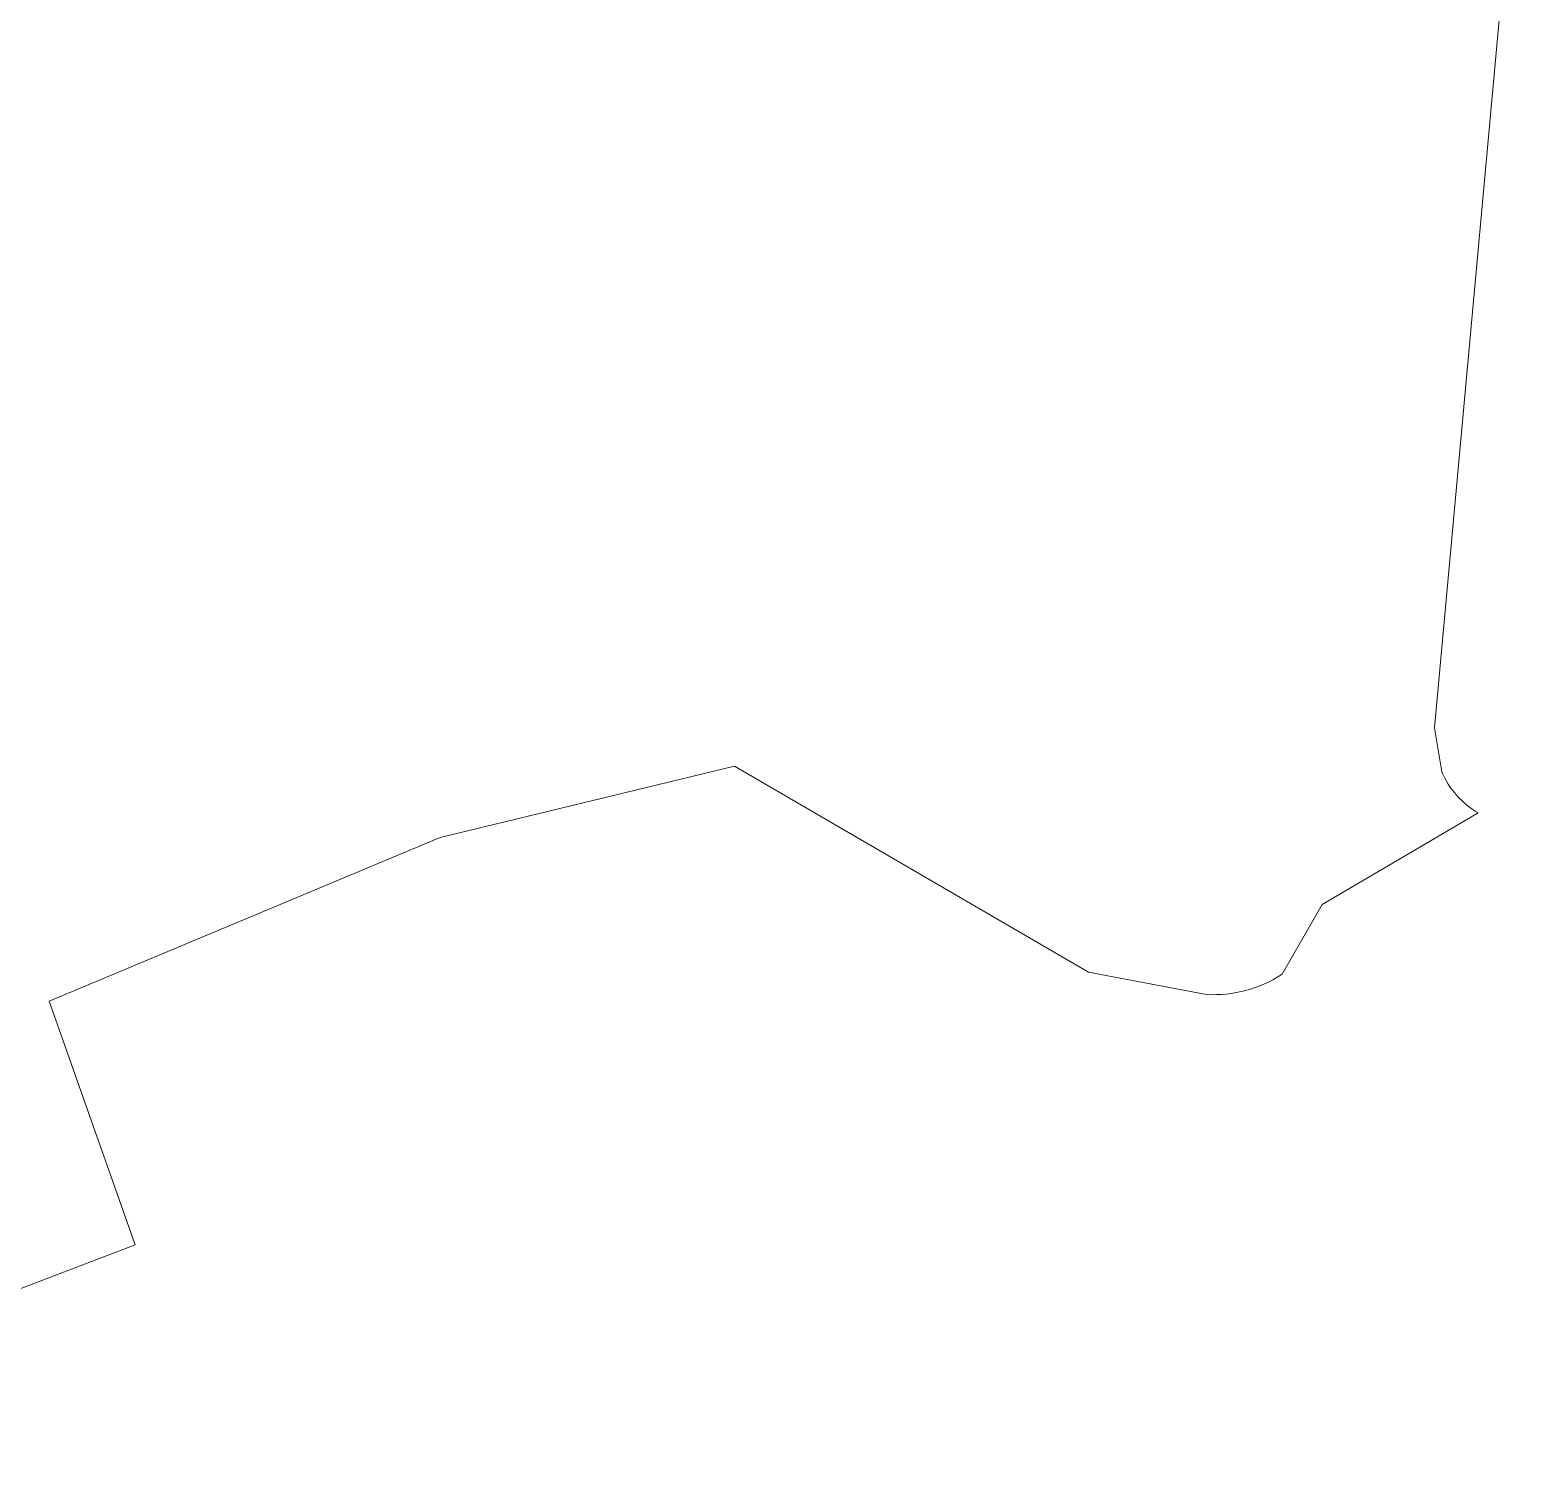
# Model space of a CAD drawing. Header units: metres. Extents: x 2747624 to 2747775, y 1250135 to 1250307.
# Drawn here: x 2747690.8 to 2747750.8, y 1250135.6 to 1250192.8 of the extents above; entities that cross this region are included whole.
import ezdxf

# ---------------------------------------------------------------- set-up
doc = ezdxf.new("R2010")
doc.units = ezdxf.units.M
doc.header["$MEASUREMENT"] = 0
doc.layers.add('nichttragend', color=7, linetype='Continuous')

# ---------------------------------------------------------------- blocks, each defined once
blk = doc.blocks.new('dfghdgh')
at = {"layer": 'nichttragend', "color": 252, "linetype": 'Continuous', "lineweight": 0}
for p, q in [((2746747.172, 1250164.828), (2746750.841, 1250205.042)), ((2746747.464, 1250163.066), (2746747.172, 1250164.828)), ((2746707.283, 1250160.424), (2746719.08, 1250163.295)), ((2746719.08, 1250163.295), (2746733.284, 1250155.021)), ((2746746.744, 1250160.138), (2746748.92, 1250161.417)), ((2746691.589, 1250153.865), (2746707.283, 1250160.424)), ((2746742.66, 1250157.737), (2746746.744, 1250160.138)), ((2746741.052, 1250154.937), (2746742.66, 1250157.737)), ((2746733.284, 1250155.021), (2746738.015, 1250154.127)), ((2746695.036, 1250144.077), (2746691.589, 1250153.865)), ((2746672.758, 1250135.564), (2746695.036, 1250144.077))]:
    blk.add_line(p, q, dxfattribs=at)
for centre, radius, start, end in [((2746750.6, 1250164.367), 3.395, 202.53892, 240.34726), ((2746738.284, 1250159.218), 5.099, 266.98033, 302.88699)]:
    blk.add_arc(centre, radius, start, end, dxfattribs=at)

msp = doc.modelspace()

# ---------------------------------------------------------------- block references
msp.add_blockref('dfghdgh', (1000.005, -0.002))

doc.saveas('drawing.dxf')
